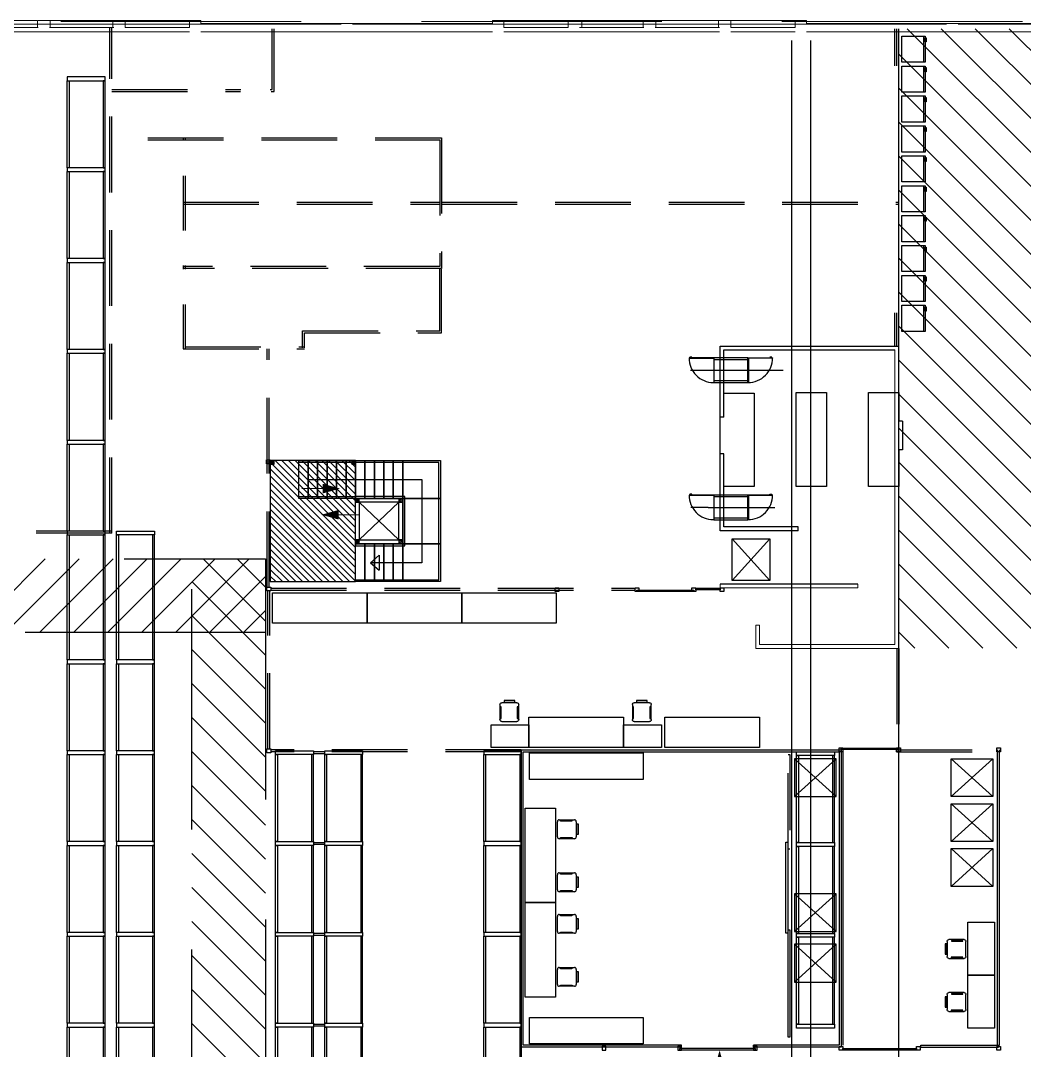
# Model space of a CAD drawing. Header units: millimetres. Extents: x 27 to 171, y 81 to 155.
# Drawn here: x 118.76 to 145.28, y 124.62 to 151.82 of the extents above; entities that cross this region are included whole.
import ezdxf

# ---------------------------------------------------------------- set-up
doc = ezdxf.new("R2010")
doc.units = ezdxf.units.MM
doc.linetypes.add('HIDDEN', pattern=[9.525, 6.35, -3.175])
doc.linetypes.add('IRI-OCASA-Layout R 9$0$HIDDEN', pattern=[0.375, 0.25, -0.125])
for name, color, linetype, lineweight in [('IRI-OCASA-Layout R 9$0$OCA-Paneles TERMICO', 252, 'Continuous', 15), ('OCASA_TODAS_r08$0$CGC VIGAS', 252, 'HIDDEN', 15), ('OCASA_TODAS_r08$0$MURO BLOQUE CEMENTO 18', 252, 'Continuous', 20), ('OCASA_TODAS_r08$0$MURO BLOQUE CEMENTO 8', 252, 'Continuous', 20), ('OCASA_TODAS_r08$0$REVOQUES', 251, 'Continuous', 15)]:
    doc.layers.add(name, color=color, linetype=linetype, lineweight=lineweight)
for name, color, linetype in [('IRI-OCASA-Layout R 9$0$OCA_EST-BASTIDOR', 252, 'Continuous'), ('IRI-OCASA-Layout R 9$0$OCA_EST-LARGUERO', 252, 'Continuous'), ('IRI-OCASA-Layout R 9$0$OCA_EST-UB', 252, 'Continuous'), ('IRI-OCASA-Layout R 9$0$OCA_Mobiliario', 252, 'Continuous'), ('IRI-OCASA-Layout R 9$0$OCA_Racks', 252, 'Continuous'), ('IRI-OCASA-Layout R 9$0$OCA_Rejas', 252, 'IRI-OCASA-Layout R 9$0$HIDDEN')]:
    doc.layers.add(name, color=color, linetype=linetype)
doc.layers.get('IRI-OCASA-Layout R 9$0$OCA_Racks').off()

# ---------------------------------------------------------------- blocks, each defined once
blk = doc.blocks.new('OCASA_TODAS_r08$0$Estructura PB para Arquitectura')
at = {"layer": 'OCASA_TODAS_r08$0$CGC VIGAS', "lineweight": 9}
for p, q in [((1108.508588, 436.941425, -0.000029), (1217.409647, 436.941425, -0.000029)), ((1182.258573, 436.871425, -0.000029), (1184.108901, 436.871425, -0.000029)), ((1182.408573, 436.671425, -0.000029), (1184.258901, 436.671425, -0.000029)), ((1184.258901, 436.671425, -0.000029), (1186.258573, 436.671425, -0.000029)), ((1184.408901, 436.871425, -0.000029), (1186.108573, 436.871425, -0.000029)), ((1186.258573, 436.671425, -0.000029), (1188.108909, 436.671425, -0.000029)), ((1186.408573, 436.871425, -0.000029), (1188.108909, 436.871425, -0.000029)), ((1188.408909, 436.871425, -0.000029), (1192.108901, 436.871425, -0.000029)), ((1188.408909, 436.671425, -0.000029), (1192.258901, 436.671425, -0.000029)), ((1192.258901, 436.671425, -0.000029), (1196.109021, 436.671425, -0.000029)), ((1192.408901, 436.871425, -0.000029), (1196.109021, 436.871425, -0.000029)), ((1196.409021, 436.871425, -0.000029), (1198.108573, 436.871425, -0.000029)), ((1196.409021, 436.671425, -0.000029), (1198.258573, 436.671425, -0.000029)), ((1198.258573, 436.671425, -0.000029), (1200.258631, 436.671425, -0.000029)), ((1198.408573, 436.871425, -0.000029), (1200.108631, 436.871425, -0.000029)), ((1200.258631, 436.671425, -0.000029), (1202.108573, 436.671425, -0.000029)), ((1200.408631, 436.871425, -0.000029), (1202.258573, 436.871425, -0.000029)), ((1202.258573, 436.871425, -0.000029), (1204.108638, 436.871425, -0.000029)), ((1202.408573, 436.671425, -0.000029), (1204.108638, 436.671425, -0.000029)), ((1204.408638, 436.871425, -0.000029), (1208.108631, 436.871425, -0.000029)), ((1204.408638, 436.671425, -0.000029), (1208.258631, 436.671425, -0.000029)), ((1208.258631, 436.671425, -0.000029), (1212.108638, 436.671425, -0.000029)), ((1208.408631, 436.871425, -0.000029), (1212.108638, 436.871425, -0.000029))]:
    blk.add_line(p, q, dxfattribs=at)
blk = doc.blocks.new('IRI-OCASA-Layout R 9$0$OCA_Est-Modulo Simpl')
at = {"layer": 'IRI-OCASA-Layout R 9$0$OCA_EST-BASTIDOR'}
for points in [[(-37.329308, -174.55488), (-37.329308, -174.65488), (-38.329308, -174.65488), (-38.329308, -174.55488)], [(-37.329308, -176.95488), (-37.329308, -177.05488), (-38.329308, -177.05488), (-38.329308, -176.95488)]]:
    blk.add_lwpolyline(points, close=True, dxfattribs=at)
at = {"layer": 'IRI-OCASA-Layout R 9$0$OCA_EST-LARGUERO'}
for points in [[(-38.279308, -174.65488), (-38.279308, -176.95488), (-38.329308, -176.95488), (-38.329308, -174.65488)], [(-37.379308, -174.65488), (-37.379308, -176.95488), (-37.329308, -176.95488), (-37.329308, -174.65488)]]:
    blk.add_lwpolyline(points, close=True, dxfattribs=at)
blk = doc.blocks.new('IRI-OCASA-Layout R 9$0$OCA_mesa de trabajo')
at = {"color": 253}
blk.add_lwpolyline([(0, 2.5), (0.8, 2.5), (0.8, 0), (0, 0)], close=True, dxfattribs=at)
blk = doc.blocks.new('IRI-OCASA-Layout R 9$0$OCA_SILLA')
at = {"linetype": 'Continuous'}
for p, q in [((0.0549, 0.05), (0.0549, 0.4483)), ((0.1049, 0.4983), (0.5023, 0.4983)), ((0.5523, 0.4483), (0.5523, 0.05)), ((0.5023, 0), (0.1049, 0))]:
    blk.add_line(p, q, dxfattribs=at)
for points in [[(0, 0.1087), (0, 0.3889), (0.0427, 0.3889), (0.0427, 0.1087)], [(0.1654, 0.4663), (0.1654, 0.4876), (0.4749, 0.4876), (0.4749, 0.4663)], [(0.1681, 0.0207), (0.1681, 0.0394), (0.4749, 0.0394), (0.4749, 0.0207)]]:
    blk.add_lwpolyline(points, close=True, dxfattribs=at)
for centre, start, end in [((0.1049, 0.4483), 90, 180), ((0.5023, 0.4483), 0, 90), ((0.1049, 0.05), 180, 270), ((0.5023, 0.05), 270, 0)]:
    blk.add_arc(centre, 0.05, start, end, dxfattribs=at)
blk = doc.blocks.new('IRI-OCASA-Layout R 9$0$OCA_mesa 1x0.60')
at = {"color": 253}
blk.add_lwpolyline([(0, 1), (-0.6, 1), (-0.6, 0), (0, 0)], close=True, dxfattribs=at)
blk.add_blockref('IRI-OCASA-Layout R 9$0$OCA_SILLA', (-1.240741, 0.266987), dxfattribs=at)
blk = doc.blocks.new('IRI-OCASA-Layout R 9$0$OCA_PALLET')
for p, q in [((414.447193, 97.067423), (415.447193, 95.967423)), ((415.447193, 97.067423), (414.447193, 95.967423))]:
    blk.add_line(p, q)
blk.add_lwpolyline([(414.447193, 97.067423), (415.447193, 97.067423), (415.447193, 95.967423), (414.447193, 95.967423)], close=True)
blk = doc.blocks.new('Escalera_1')
h = blk.add_hatch()
h.set_pattern_fill('ANSI31', color=256, angle=-90, style=0)
h.set_pattern_definition([(315, (-550.65188, 397.19957), (0.088388348, 0.088388348), [])])
h.paths.add_polyline_path([(-2.25, 3.199998), (-4.502688, 3.200034), (-4.502688, 0.000034), (-2.25, 0.000034), (-2.25, 2.200034)])
h = blk.add_hatch()
h.set_pattern_fill('ANSI31', color=256, scale=0.25, angle=-90, style=0)
h.set_pattern_definition([(315, (-554.254534, 397.19688), (0.0220970869, 0.0220970869), [])])
edge = h.paths.add_edge_path()
edge.add_line((-4.5, 3.200034), (-4.5, 3.100034))
edge.add_line((-4.5, 3.100034), (-4.4, 3.100034))
edge.add_line((-4.4, 3.100034), (-4.4, 3.200034))
edge.add_line((-4.4, 3.200034), (-4.502688, 3.200034))
h = blk.add_hatch()
h.set_pattern_fill('ANSI31', color=256, scale=0.25, angle=-90, style=0)
h.set_pattern_definition([(315, (-553.75181, 395.54957), (0.0220970869, 0.0220970869), [])])
edge = h.paths.add_edge_path()
edge.add_line((-2.35, 3.199998), (-2.35, 3.099998))
edge.add_line((-2.35, 3.099998), (-2.25, 3.099998))
edge.add_line((-2.25, 3.099998), (-2.25, 3.199998))
edge.add_line((-2.25, 3.199998), (-2.352688, 3.199998))
h = blk.add_hatch()
h.set_pattern_fill('ANSI31', color=256, scale=0.25, angle=-90, style=0)
h.set_pattern_definition([(315, (-552.751776, 395.44957), (0.0220970869, 0.0220970869), [])])
edge = h.paths.add_edge_path()
edge.add_line((-2.25, 2.199964), (-2.25, 2.099964))
edge.add_line((-2.25, 2.099964), (-2.15, 2.099964))
edge.add_line((-2.15, 2.099964), (-2.15, 2.199964))
edge.add_line((-2.15, 2.199964), (-2.252688, 2.199964))
h = blk.add_hatch()
h.set_pattern_fill('ANSI31', color=256, scale=0.25, angle=-90, style=0)
h.set_pattern_definition([(315, (-552.751776, 394.302257), (0.0220970869, 0.0220970869), [])])
edge = h.paths.add_edge_path()
edge.add_line((-1.102688, 2.199964), (-1.102688, 2.099964))
edge.add_line((-1.102688, 2.099964), (-1.002688, 2.099964))
edge.add_line((-1.002688, 2.099964), (-1.002688, 2.199964))
edge.add_line((-1.002688, 2.199964), (-1.105376, 2.199964))
h = blk.add_hatch()
h.set_pattern_fill('ANSI31', color=256, scale=0.25, angle=-90, style=0)
h.set_pattern_definition([(315, (-551.651812, 395.44957), (0.0220970869, 0.0220970869), [])])
edge = h.paths.add_edge_path()
edge.add_line((-2.25, 1.1), (-2.25, 1))
edge.add_line((-2.25, 1), (-2.15, 1))
edge.add_line((-2.15, 1), (-2.15, 1.1))
edge.add_line((-2.15, 1.1), (-2.252688, 1.1))
h = blk.add_hatch()
h.set_pattern_fill('ANSI31', color=256, scale=0.25, angle=-90, style=0)
h.set_pattern_definition([(315, (-551.651812, 394.302257), (0.0220970869, 0.0220970869), [])])
edge = h.paths.add_edge_path()
edge.add_line((-1.102688, 1.1), (-1.102688, 1))
edge.add_line((-1.102688, 1), (-1.002688, 1))
edge.add_line((-1.002688, 1), (-1.002688, 1.1))
edge.add_line((-1.002688, 1.1), (-1.105376, 1.1))
for points in [[(-2.25, 3.199998), (-4.502688, 3.200034), (-4.502688, 0.000034), (-2.25, 0.000034), (-2.25, 2.200034), (-2.25, 2.200034), (-2.25, 3.199998)], [(-4.5, 3.200034), (-4.5, 3.100034), (-4.4, 3.100034), (-4.4, 3.200034), (-4.502688, 3.200034), (-4.502688, 3.200034)], [(-3.75, 3.200029), (-2.25, 3.200029), (-2.25, 3.150101), (-3.75, 3.150101), (-3.75, 3.200029)], [(-3.75, 2.199964), (-3.75, 3.199964), (-3.5, 3.199964), (-3.5, 2.199964), (-3.75, 2.199964)], [(-3.5, 2.199964), (-3.5, 3.199964), (-3.25, 3.199964), (-3.25, 2.199964), (-3.5, 2.199964)], [(-3.25, 2.2), (-3.25, 3.2), (-3, 3.2), (-3, 2.2), (-3.25, 2.2)], [(-3, 2.2), (-3, 3.2), (-2.75, 3.2), (-2.75, 2.2), (-3, 2.2)], [(-2.75, 2.2), (-2.75, 3.2), (-2.5, 3.2), (-2.5, 2.2), (-2.75, 2.2)], [(-2.5, 2.2), (-2.5, 3.2), (-2.25, 3.2), (-2.25, 2.2), (-2.5, 2.2)], [(-2.347312, 3.199998), (-2.347312, 3.099998), (-2.247312, 3.099998), (-2.247312, 3.199998), (-2.35, 3.199998), (-2.35, 3.199998)], [(-2.25, 2.2), (-2.25, 3.2), (-2, 3.2), (-2, 2.2), (-2.25, 2.2)], [(-2.25, 3.199964), (0, 3.199964), (0, 0.000034), (-2.25, 0.000036), (-2.25, 0.050036), (-0.05, 0.050036), (-0.05, 3.150036), (-2.25, 3.150036), (-2.25, 3.199964)], [(-2, 2.2), (-2, 3.2), (-1.75, 3.2), (-1.75, 2.2), (-2, 2.2)], [(-1.75, 2.2), (-1.75, 3.2), (-1.5, 3.2), (-1.5, 2.2), (-1.75, 2.2)], [(-1.5, 2.2), (-1.5, 3.2), (-1.25, 3.2), (-1.25, 2.2), (-1.5, 2.2)], [(-1.25, 2.2), (-1.25, 3.2), (-1, 3.2), (-1, 2.2), (-1.25, 2.2)], [(-1, 3.2), (0, 3.2), (0, 2.2), (-1, 2.2), (-1, 3.2)], [(-3.5, 2.700029), (-3.5, 2.700029), (-0.5, 2.700029), (-0.5, 0.500029), (-1.85, 0.500029)], [(-3.75, 2.249892), (-2.25, 2.249892), (-2.25, 2.199964), (-3.75, 2.199964), (-3.75, 2.249892)], [(-2.25, 2.199964), (-2.25, 2.099964), (-2.15, 2.099964), (-2.15, 2.199964), (-2.252688, 2.199964), (-2.252688, 2.199964)], [(-2.25, 2.199964), (-1, 2.2), (-1, 1), (-2.25, 1), (-2.25, 0.95), (-0.95, 0.95), (-0.95, 2.25), (-2.25, 2.249892), (-2.25, 2.2)], [(-1.102688, 2.199964), (-1.102688, 2.099964), (-1.002688, 2.099964), (-1.002688, 2.199964), (-1.105376, 2.199964), (-1.105376, 2.199964)], [(-1, 2.2), (0, 2.2), (0, 1), (-1, 1), (-1, 2.2)], [(-2.15, 2.099964), (-2.15, 1.1), (-1.105376, 1.1), (-1.102688, 2.099964), (-2.15, 2.099964)], [(-2.15, 2.099964), (-1.105376, 1.1)], [(-2.15, 1.1), (-1.102688, 2.099964)], [(-2.25, 1.1), (-2.25, 1), (-2.15, 1), (-2.15, 1.1), (-2.252688, 1.1), (-2.252688, 1.1)], [(-1.102688, 1.1), (-1.102688, 1), (-1.002688, 1), (-1.002688, 1.1), (-1.105376, 1.1), (-1.105376, 1.1)], [(-2.25, 0), (-2.25, 1), (-2, 1), (-2, 0), (-2.25, 0)], [(-2, 0), (-2, 1), (-1.75, 1), (-1.75, 0), (-2, 0)], [(-1.75, 0), (-1.75, 1), (-1.5, 1), (-1.5, 0), (-1.75, 0)], [(-1.5, 0), (-1.5, 1), (-1.25, 1), (-1.25, 0), (-1.5, 0)], [(-1.25, 0), (-1.25, 1), (-1, 1), (-1, 0), (-1.25, 0)], [(-1, 1), (0, 1), (0, 0), (-1, 0), (-1, 1)], [(-1.85, 0.500029), (-1.62, 0.7)], [(-1.62, 0.7), (-1.62, 0.300036)], [(-1.85, 0.500029), (-1.62, 0.300036)]]:
    blk.add_lwpolyline(points)
blk = doc.blocks.new('IRI-OCASA-Layout R 9$0$OCA_Est-Modulo')
at = {"layer": 'IRI-OCASA-Layout R 9$0$OCA_EST-BASTIDOR'}
for points in [[(-42.829308, -169.940653), (-42.829308, -170.040653), (-43.829308, -170.040653), (-43.829308, -169.940653)], [(-41.529308, -169.940653), (-41.529308, -170.040653), (-42.529308, -170.040653), (-42.529308, -169.940653)], [(-42.829308, -172.340653), (-42.829308, -172.440653), (-43.829308, -172.440653), (-43.829308, -172.340653)], [(-41.529308, -172.340653), (-41.529308, -172.440653), (-42.529308, -172.440653), (-42.529308, -172.340653)]]:
    blk.add_lwpolyline(points, close=True, dxfattribs=at)
at = {"layer": 'IRI-OCASA-Layout R 9$0$OCA_EST-LARGUERO'}
for points in [[(-43.779308, -170.040653), (-43.779308, -172.340653), (-43.829308, -172.340653), (-43.829308, -170.040653)], [(-42.879308, -170.040653), (-42.879308, -172.340653), (-42.829308, -172.340653), (-42.829308, -170.040653)], [(-42.479308, -170.040653), (-42.479308, -172.340653), (-42.529308, -172.340653), (-42.529308, -170.040653)], [(-41.579308, -170.040653), (-41.579308, -172.340653), (-41.529308, -172.340653), (-41.529308, -170.040653)]]:
    blk.add_lwpolyline(points, close=True, dxfattribs=at)
at = {"layer": 'IRI-OCASA-Layout R 9$0$OCA_EST-UB'}
for points in [[(-42.529308, -170.010653), (-42.529308, -169.970653), (-42.829308, -169.970653), (-42.829308, -170.010653)], [(-42.529308, -172.410653), (-42.529308, -172.370653), (-42.829308, -172.370653), (-42.829308, -172.410653)]]:
    blk.add_lwpolyline(points, close=True, dxfattribs=at)

msp = doc.modelspace()

# ---------------------------------------------------------------- hatches: boundary and pattern name
h = msp.add_hatch()
h.set_pattern_fill('ANSI31', color=256, scale=0.25, angle=270, style=0)
h.set_pattern_definition([(315, (-424.397827, 534.199173), (0.0220970869, 0.0220970869), [])])
edge = h.paths.add_edge_path()
edge.add_line((125.357, 140.202), (125.357, 140.102))
edge.add_line((125.357, 140.102), (125.457, 140.102))
edge.add_line((125.457, 140.102), (125.457, 140.202))
edge.add_line((125.457, 140.202), (125.354, 140.202))
edge.add_line((125.354, 140.202), (125.354, 140.202))
at = {"linetype": 'HIDDEN'}
h = msp.add_hatch(dxfattribs=at)
h.set_pattern_fill('LINE', color=251, scale=0.2, angle=45)
h.set_pattern_definition([(45, (40.0206, 11.51457), (-0.4490128, 0.4490128), [])])
h.paths.add_polyline_path([(45.295, 137.601), (125.232, 137.601), (125.232, 135.656), (45.295, 135.656)])
h = msp.add_hatch(dxfattribs=at)
h.set_pattern_fill('LINE', color=251, scale=0.2, angle=135)
h.set_pattern_definition([(135, (249.3739, 47.7354), (-0.4490128, -0.4490128), [])])
h.paths.add_polyline_path([(123.287, 120.932), (123.287, 137.601), (125.232, 137.601), (125.232, 120.932)])
at = {"layer": 'IRI-OCASA-Layout R 9$0$OCA-Paneles TERMICO'}
h = msp.add_hatch(dxfattribs=at)
h.set_pattern_fill('LINE', color=256, scale=0.2, angle=135)
h.set_pattern_definition([(135, (16.4337, -227.3344), (-0.4490128, -0.4490128), [])])
h.paths.add_polyline_path([(141.957, 151.605), (147.124, 151.605), (147.124, 135.243), (141.957, 135.243)])

# ---------------------------------------------------------------- linework, layer by layer
at = {"elevation": 0}
msp.add_lwpolyline([(125.357, 140.202), (125.357, 140.102), (125.457, 140.102), (125.457, 140.202), (125.354, 140.202), (125.354, 140.202)], dxfattribs=at)
at = {"color": 251, "linetype": 'HIDDEN'}
for points in [[(127.202, 139.46, 0, 0.25, 0), (126.752, 139.46, 0.25, 0.25, 0), (126.742, 139.46, 0.1, 0.1, 0), (126.742, 139.46, 0.1, 0.1, 0)], [(126.706, 138.769, 0, 0.25, 0), (127.156, 138.769, 0.25, 0.25, 0), (127.166, 138.769, 0.1, 0.1, 0), (127.166, 138.769, 0.1, 0.1, 0)]]:
    msp.add_lwpolyline(points, format="xyseb", dxfattribs=at)
at = {"color": 251, "linetype": 'HIDDEN', "const_width": 0.03}
for points in [[(126.186, 139.46), (126.742, 139.46)], [(127.166, 138.769), (127.721, 138.769)]]:
    msp.add_lwpolyline(points, dxfattribs=at)
at = {"color": 251, "linetype": 'HIDDEN', "elevation": 0}
for points in [[(45.295, 137.601), (125.232, 137.601), (125.232, 135.656), (45.295, 135.656)], [(123.287, 120.932), (123.287, 137.601), (125.232, 137.601), (125.232, 120.932)]]:
    msp.add_lwpolyline(points, close=True, dxfattribs=at)
at = {"layer": 'IRI-OCASA-Layout R 9$0$OCA-Paneles TERMICO'}
for p, q in [((141.857, 143.124, 0), (141.857, 135.338, 0)), ((141.957, 143.224, 0), (141.957, 135.243, 0)), ((140.877, 136.838, 0), (140.877, 136.938, 0)), ((138.182, 135.856, 0), (138.182, 135.238, 0)), ((138.182, 135.856, 0), (138.282, 135.856, 0)), ((138.282, 135.856, 0), (138.282, 135.338, 0)), ((141.957, 135.238, 0), (138.182, 135.238, 0)), ((141.857, 135.338, 0), (138.282, 135.338, 0))]:
    msp.add_line(p, q, dxfattribs=at)
at = {"layer": 'IRI-OCASA-Layout R 9$0$OCA-Paneles TERMICO', "elevation": 0}
msp.add_lwpolyline([(140.877, 136.838), (137.237, 136.838), (137.237, 136.938)], dxfattribs=at)
at = {"layer": 'IRI-OCASA-Layout R 9$0$OCA_EST-LARGUERO', "elevation": 0}
for points in [[(120.045, 138.235), (120.045, 134.935), (119.995, 134.935), (119.995, 138.235)], [(120.945, 138.235), (120.945, 134.935), (120.995, 134.935), (120.995, 138.235)], [(122.295, 138.235), (121.295, 138.235), (121.295, 138.335), (122.295, 138.335)], [(121.345, 138.235), (121.345, 134.935), (121.295, 134.935), (121.295, 138.235)], [(122.245, 138.235), (122.245, 134.935), (122.295, 134.935), (122.295, 138.235)]]:
    msp.add_lwpolyline(points, close=True, dxfattribs=at)
at = {"layer": 'IRI-OCASA-Layout R 9$0$OCA_Mobiliario'}
for p, q in [((141.957, 117.935, 0), (141.957, 151.605, 0)), ((139.124, 151.297), (139.124, 113.507)), ((139.624, 151.297), (139.624, 113.507)), ((142.613, 151.411, 0), (142.613, 150.721, 0)), ((142.613, 150.621, 0), (142.613, 149.931, 0)), ((142.613, 149.831, 0), (142.613, 149.141, 0)), ((142.613, 149.041, 0), (142.613, 148.351, 0)), ((142.613, 148.251, 0), (142.613, 147.561, 0)), ((142.613, 147.461, 0), (142.613, 146.771, 0)), ((142.613, 146.671, 0), (142.613, 145.981, 0)), ((142.613, 145.881, 0), (142.613, 145.191, 0)), ((142.613, 145.091, 0), (142.613, 144.401, 0)), ((142.613, 144.301, 0), (142.613, 143.611, 0)), ((137.337, 141.345, 0), (137.337, 143.124, 0)), ((137.337, 143.124, 0), (141.857, 143.124, 0)), ((137.337, 141.345, 0), (137.237, 141.345, 0)), ((137.237, 140.381, 0), (137.237, 141.345, 0)), ((142.057, 141.244, 0), (141.957, 141.244, 0)), ((142.057, 141.244, 0), (142.057, 140.481, 0)), ((137.337, 140.381, 0), (137.237, 140.381, 0)), ((137.337, 138.448, 0), (137.337, 140.381, 0)), ((142.057, 140.481, 0), (141.957, 140.481, 0)), ((139.305, 138.348, 0), (137.237, 138.348, 0)), ((139.305, 138.448, 0), (137.337, 138.448, 0)), ((139.305, 138.348, 0), (139.305, 138.448, 0)), ((140.877, 136.938, 0), (137.237, 136.938, 0)), ((144.571, 124.756), (144.571, 132.558)), ((144.621, 124.756), (144.621, 132.558)), ((136.22, 124.706), (136.22, 124.756)), ((138.12, 124.706), (138.12, 124.756)), ((142.545, 124.706), (142.545, 124.756)), ((144.571, 124.756), (144.621, 124.756)), ((144.596, 124.706), (144.596, 124.756))]:
    msp.add_line(p, q, dxfattribs=at)
at = {"layer": 'IRI-OCASA-Layout R 9$0$OCA_Mobiliario', "elevation": 0}
for points in [[(142.038, 151.411), (142.658, 151.411), (142.658, 150.721), (142.038, 150.721)], [(142.658, 151.37), (142.687, 151.37), (142.687, 151.26), (142.658, 151.26)], [(142.038, 150.621), (142.658, 150.621), (142.658, 149.931), (142.038, 149.931)], [(142.658, 150.58), (142.687, 150.58), (142.687, 150.47), (142.658, 150.47)], [(142.038, 149.831), (142.658, 149.831), (142.658, 149.141), (142.038, 149.141)], [(142.658, 149.79), (142.687, 149.79), (142.687, 149.68), (142.658, 149.68)], [(142.038, 149.041), (142.658, 149.041), (142.658, 148.351), (142.038, 148.351)], [(142.658, 149), (142.687, 149), (142.687, 148.89), (142.658, 148.89)], [(142.038, 148.251), (142.658, 148.251), (142.658, 147.561), (142.038, 147.561)], [(142.658, 148.21), (142.687, 148.21), (142.687, 148.1), (142.658, 148.1)], [(142.038, 147.461), (142.658, 147.461), (142.658, 146.771), (142.038, 146.771)], [(142.658, 147.42), (142.687, 147.42), (142.687, 147.31), (142.658, 147.31)], [(142.038, 146.671), (142.658, 146.671), (142.658, 145.981), (142.038, 145.981)], [(142.658, 146.63), (142.687, 146.63), (142.687, 146.52), (142.658, 146.52)], [(142.038, 145.881), (142.658, 145.881), (142.658, 145.191), (142.038, 145.191)], [(142.658, 145.84), (142.687, 145.84), (142.687, 145.73), (142.658, 145.73)], [(142.038, 145.091), (142.658, 145.091), (142.658, 144.401), (142.038, 144.401)], [(142.658, 145.05), (142.687, 145.05), (142.687, 144.94), (142.658, 144.94)], [(142.038, 144.301), (142.658, 144.301), (142.658, 143.611), (142.038, 143.611)], [(142.658, 144.26), (142.687, 144.26), (142.687, 144.15), (142.658, 144.15)], [(137.063, 142.905), (137.063, 142.913), (136.421, 142.913), (136.421, 142.905)], [(136.443, 142.929), (136.49, 142.929), (136.49, 142.935), (136.443, 142.935)], [(136.451, 142.913), (136.456, 142.913), (136.456, 142.929), (136.451, 142.929)], [(137.972, 142.913), (137.072, 142.913), (137.072, 142.263), (137.972, 142.263)], [(137.972, 142.863), (137.072, 142.863), (137.072, 142.313), (137.972, 142.313)], [(137.981, 142.905), (137.981, 142.913), (138.624, 142.913), (138.624, 142.905)], [(137.981, 142.905), (137.989, 142.905), (137.989, 142.263), (137.981, 142.263)], [(138.602, 142.929), (138.555, 142.929), (138.555, 142.935), (138.602, 142.935)], [(138.594, 142.913), (138.589, 142.913), (138.589, 142.929), (138.594, 142.929)], [(139.247, 142), (140.047, 142), (140.047, 139.515), (139.247, 139.515)], [(137.063, 139.282), (137.063, 139.289), (136.421, 139.289), (136.421, 139.282)], [(136.443, 139.305), (136.49, 139.305), (136.49, 139.311), (136.443, 139.311)], [(136.451, 139.289), (136.456, 139.289), (136.456, 139.305), (136.451, 139.305)], [(137.972, 139.289), (137.072, 139.289), (137.072, 138.639), (137.972, 138.639)], [(137.981, 139.282), (137.981, 139.289), (138.624, 139.289), (138.624, 139.282)], [(138.602, 139.305), (138.555, 139.305), (138.555, 139.311), (138.602, 139.311)], [(138.594, 139.289), (138.589, 139.289), (138.589, 139.305), (138.594, 139.305)], [(137.972, 139.239), (137.072, 139.239), (137.072, 138.689), (137.972, 138.689)], [(137.981, 139.282), (137.989, 139.282), (137.989, 138.639), (137.981, 138.639)], [(138.98, 130.121), (139.025, 130.121), (139.025, 127.714), (138.98, 127.714)], [(139.04, 127.806), (139.085, 127.806), (139.085, 124.968), (139.04, 124.968)]]:
    msp.add_lwpolyline(points, close=True, dxfattribs=at)
for points in [[(137.237, 141.345), (137.237, 143.224), (141.957, 143.224)], [(136.46, 142.584), (136.91, 142.584), (136.92, 142.584), (136.92, 142.584)], [(136.92, 142.584), (138.906, 142.584)], [(137.337, 141.345), (137.337, 141.984), (138.137, 141.984), (138.137, 139.515), (137.337, 139.515), (137.337, 140.381)], [(141.957, 140.481), (141.957, 139.515), (141.157, 139.515), (141.157, 142), (141.957, 142), (141.957, 141.244)], [(137.237, 138.348), (137.237, 140.381)], [(136.928, 138.957), (136.478, 138.957), (136.468, 138.957), (136.468, 138.957)], [(136.928, 138.957), (138.684, 138.957)]]:
    msp.add_lwpolyline(points, dxfattribs=at)
at = {"layer": 'IRI-OCASA-Layout R 9$0$OCA_Mobiliario'}
for points in [[(136.209, 124.706), (131.986, 124.706), (131.986, 132.558), (133.432, 132.558)], [(136.201, 124.756), (132.036, 124.756), (132.036, 132.508), (133.432, 132.508)], [(133.436, 132.558), (140.436, 132.558), (140.436, 124.706), (138.12, 124.706)], [(133.436, 132.508), (140.386, 132.508), (140.386, 124.756), (138.12, 124.756)], [(140.436, 132.558), (140.436, 132.558), (140.436, 124.706)], [(140.486, 132.508), (140.486, 124.756)], [(136.22, 124.756), (136.201, 124.756)], [(136.22, 124.706), (136.201, 124.706)], [(142.545, 124.756), (144.596, 124.756)], [(142.545, 124.706), (144.596, 124.706)]]:
    msp.add_lwpolyline(points, dxfattribs=at)
for points in [[(132.207, 132.478), (135.207, 132.478), (135.207, 131.778), (132.207, 131.778)], [(143.786, 128.008), (144.486, 128.008), (144.486, 126.608), (143.786, 126.608)], [(143.786, 126.608), (144.486, 126.608), (144.486, 125.208), (143.786, 125.208)], [(132.207, 125.492), (135.207, 125.492), (135.207, 124.792), (132.207, 124.792)], [(134.22, 124.728), (134.12, 124.728), (134.12, 124.628), (134.22, 124.628)], [(136.22, 124.728), (136.12, 124.728), (136.12, 124.628), (136.22, 124.628)], [(138.176, 124.67), (136.17, 124.67), (136.17, 124.63), (138.176, 124.63)], [(138.22, 124.728), (138.12, 124.728), (138.12, 124.628), (138.22, 124.628)], [(140.386, 124.725), (140.486, 124.725), (140.486, 124.625), (140.386, 124.625)], [(140.486, 124.667), (142.427, 124.667), (142.427, 124.627), (140.486, 124.627)], [(142.427, 124.725), (142.527, 124.725), (142.527, 124.625), (142.427, 124.625)], [(144.546, 124.725), (144.646, 124.725), (144.646, 124.625), (144.546, 124.625)]]:
    msp.add_lwpolyline(points, close=True, dxfattribs=at)
at = {"layer": 'IRI-OCASA-Layout R 9$0$OCA_Mobiliario', "elevation": 0}
msp.add_lwpolyline([(137.226, 124.62, 0, 0.25, 0), (137.226, 124.169, 0.25, 0.25, 0), (137.226, 124.159, 0.1, 0.1, 0), (137.226, 124.159, 0.1, 0.1, 0)], format="xyseb", dxfattribs=at)
at = {"layer": 'IRI-OCASA-Layout R 9$0$OCA_Mobiliario'}
for centre, start, end in [((137.063, 142.905, 0), 179.3113, 270), ((137.981, 142.905, 0), 270, 0.6887), ((137.063, 139.282, 0), 179.3113, 270), ((137.981, 139.282, 0), 270, 0.6887)]:
    msp.add_arc(centre, 0.642, start, end, dxfattribs=at)
at = {"layer": 'IRI-OCASA-Layout R 9$0$OCA_Rejas', "ltscale": 8}
for p, q in [((121.12, 138.285, 0), (121.12, 151.642, 0)), ((121.17, 138.285, 0), (121.17, 151.642, 0)), ((141.857, 150.627, 0), (141.857, 151.605, 0)), ((141.907, 150.627, 0), (141.907, 151.605, 0)), ((123.057, 147.027, 0), (129.857, 147.027, 0)), ((129.882, 147.027, 0), (141.957, 147.027, 0)), ((141.857, 143.224, 0), (141.857, 144.102, 0)), ((141.907, 143.224, 0), (141.907, 144.102, 0)), ((125.278, 136.857, 0), (125.278, 143.152, 0)), ((125.328, 136.857, 0), (125.328, 143.152, 0)), ((121.17, 138.335, 0), (119.164, 138.335, 0)), ((121.17, 138.285, 0), (119.164, 138.285, 0)), ((125.295, 132.583), (125.295, 136.757)), ((125.345, 132.583), (125.345, 136.757)), ((141.907, 135.238, 0), (141.907, 132.607)), ((141.957, 135.238, 0), (141.957, 132.607)), ((131.986, 132.558), (125.37, 132.558)), ((131.986, 132.508), (125.37, 132.508)), ((141.901, 132.558), (144.621, 132.558)), ((141.901, 132.508), (144.621, 132.508))]:
    msp.add_line(p, q, dxfattribs=at)
at = {"layer": 'IRI-OCASA-Layout R 9$0$OCA_Rejas', "ltscale": 8, "elevation": 0}
for points in [[(125.357, 150.002), (125.407, 150.002), (125.407, 151.605)], [(125.382, 149.952), (125.457, 149.952), (125.457, 151.605)], [(121.17, 150.002), (124.576, 150.002)], [(121.17, 149.952), (124.574, 149.952)], [(122.125, 148.727), (129.882, 148.727), (129.882, 145.277), (123.057, 145.277)], [(122.125, 148.677), (129.832, 148.677), (129.832, 145.327), (123.057, 145.327)], [(123.057, 148.727), (123.057, 148.652)], [(123.107, 148.727), (123.107, 148.652)], [(123.057, 147.722), (123.057, 146.282)], [(123.107, 147.722), (123.107, 146.282)], [(123.057, 146.977), (129.857, 146.977)], [(129.882, 146.977), (141.957, 146.977)], [(123.057, 145.352), (123.057, 145.252)], [(123.107, 145.352), (123.107, 145.252)], [(126.207, 143.177), (126.207, 143.627), (129.832, 143.627), (129.832, 145.252)], [(126.257, 143.177), (126.257, 143.577), (129.882, 143.577), (129.882, 145.252)], [(123.057, 144.322), (123.057, 143.152)], [(123.107, 144.322), (123.107, 143.152)], [(123.057, 143.227), (123.057, 143.152), (126.257, 143.152)], [(123.107, 143.227), (123.107, 143.202), (126.257, 143.202)], [(125.278, 140.167), (125.328, 140.167)], [(125.37, 136.831), (134.997, 136.831)], [(125.37, 136.781), (134.997, 136.781)]]:
    msp.add_lwpolyline(points, dxfattribs=at)
at = {"layer": 'IRI-OCASA-Layout R 9$0$OCA_Rejas', "elevation": 0}
for points in [[(125.254, 140.217), (125.354, 140.217), (125.354, 140.117), (125.254, 140.117)], [(125.254, 140.217), (125.354, 140.217), (125.354, 140.117), (125.254, 140.117)], [(125.27, 136.857), (125.37, 136.857), (125.37, 136.757), (125.27, 136.757)], [(132.881, 136.838), (132.981, 136.838), (132.981, 136.738), (132.881, 136.738)], [(134.997, 136.838), (135.097, 136.838), (135.097, 136.738), (134.997, 136.738)], [(136.497, 136.838), (136.597, 136.838), (136.597, 136.738), (136.497, 136.738)], [(137.237, 136.838), (137.337, 136.838), (137.337, 136.738), (137.237, 136.738)]]:
    msp.add_lwpolyline(points, close=True, dxfattribs=at)
at = {"layer": 'IRI-OCASA-Layout R 9$0$OCA_Rejas', "ltscale": 8, "elevation": 0}
for points in [[(135.041, 136.78), (136.547, 136.78), (136.547, 136.74), (135.041, 136.74)], [(136.597, 136.828), (137.237, 136.828), (137.237, 136.788), (136.597, 136.788)], [(139.04, 132.433), (139.085, 132.433), (139.085, 129.939), (139.04, 129.939)]]:
    msp.add_lwpolyline(points, close=True, dxfattribs=at)
at = {"layer": 'IRI-OCASA-Layout R 9$0$OCA_Rejas', "ltscale": 8}
for points in [[(125.27, 132.583), (125.37, 132.583), (125.37, 132.483), (125.27, 132.483)], [(141.957, 132.566), (140.436, 132.566), (140.436, 132.607), (141.957, 132.607)]]:
    msp.add_lwpolyline(points, close=True, dxfattribs=at)
at = {"layer": 'IRI-OCASA-Layout R 9$0$OCA_Rejas'}
for points in [[(140.486, 132.508), (140.386, 132.508), (140.386, 132.608), (140.486, 132.608)], [(142.001, 132.508), (141.901, 132.508), (141.901, 132.608), (142.001, 132.608)], [(144.647, 132.508), (144.547, 132.508), (144.547, 132.608), (144.647, 132.608)]]:
    msp.add_lwpolyline(points, close=True, dxfattribs=at)
at = {"layer": 'OCASA_TODAS_r08$0$MURO BLOQUE CEMENTO 18'}
for p, q in [((119.206, 151.642), (119.225, 151.642)), ((119.546, 151.643), (119.525, 151.643)), ((121.194, 151.642), (121.224, 151.642)), ((133.584, 151.643), (133.524, 151.643)), ((135.206, 151.642), (135.224, 151.642)), ((135.546, 151.642), (135.524, 151.642)), ((137.194, 151.642), (137.224, 151.642))]:
    msp.add_line(p, q, dxfattribs=at)
for points in [[(117.584, 151.822), (117.584, 151.642), (119.206, 151.642), (119.206, 151.822), (117.523, 151.822)], [(119.546, 151.822), (119.546, 151.642), (121.194, 151.642), (121.194, 151.822), (119.524, 151.822)], [(121.523, 151.822), (121.523, 151.642), (123.224, 151.642), (123.224, 151.822), (121.523, 151.822)], [(131.524, 151.822), (131.524, 151.642), (133.223, 151.642), (133.223, 151.822), (131.524, 151.822)], [(133.584, 151.823), (133.584, 151.643), (135.206, 151.642), (135.206, 151.822), (133.523, 151.823)], [(135.546, 151.822), (135.546, 151.642), (137.194, 151.642), (137.194, 151.822), (135.524, 151.822)], [(137.523, 151.822), (137.523, 151.642), (139.224, 151.642), (139.224, 151.822), (137.523, 151.822)]]:
    msp.add_lwpolyline(points, dxfattribs=at)
at = {"layer": 'OCASA_TODAS_r08$0$MURO BLOQUE CEMENTO 8'}
for p, q in [((123.525, 151.725, 0), (123.525, 151.742)), ((131.225, 151.732), (131.225, 151.725, 0)), ((139.524, 151.725, 0), (139.524, 151.732, 0))]:
    msp.add_line(p, q, dxfattribs=at)
for points in [[(119.206, 151.822), (119.206, 151.732), (119.546, 151.732), (119.546, 151.822), (119.224, 151.822)], [(121.194, 151.822), (121.194, 151.732), (121.523, 151.732), (121.523, 151.822), (121.194, 151.822)], [(123.224, 151.822), (123.224, 151.732), (123.525, 151.732), (123.525, 151.822), (123.525, 151.822), (123.224, 151.822)], [(131.225, 151.823), (131.225, 151.732), (131.524, 151.732), (131.524, 151.822), (131.225, 151.823)], [(133.223, 151.822), (133.223, 151.732), (133.584, 151.732), (133.584, 151.822), (133.223, 151.822)], [(135.206, 151.822), (135.206, 151.732), (135.546, 151.732), (135.546, 151.822), (135.206, 151.822)], [(137.194, 151.822), (137.194, 151.732), (137.523, 151.732), (137.523, 151.822), (137.194, 151.822)], [(139.224, 151.822), (139.224, 151.732), (139.524, 151.732), (139.524, 151.822), (139.524, 151.822), (139.224, 151.822)]]:
    msp.add_lwpolyline(points, dxfattribs=at)
at = {"layer": 'OCASA_TODAS_r08$0$REVOQUES'}
for points in [[(123.525, 151.745), (131.225, 151.745)], [(139.524, 151.745), (147.224, 151.745)]]:
    msp.add_lwpolyline(points, dxfattribs=at)

# ---------------------------------------------------------------- block references
at = {"color": 31, "true_color": 0xfebd57}
msp.add_blockref('OCASA_TODAS_r08$0$Estructura PB para Arquitectura', (-1064.884, -285.147), dxfattribs=at)
msp.add_blockref('Escalera_1', (129.857, 137.002, 0))
at = {"layer": 'IRI-OCASA-Layout R 9$0$OCA_Mobiliario'}
for name, p, rotation in [('IRI-OCASA-Layout R 9$0$OCA_PALLET', (553.004, 234.097, 0), 180), ('IRI-OCASA-Layout R 9$0$OCA_mesa de trabajo', (125.413, 136.703, 0), 270), ('IRI-OCASA-Layout R 9$0$OCA_mesa de trabajo', (127.913, 136.703, 0), 270), ('IRI-OCASA-Layout R 9$0$OCA_mesa de trabajo', (130.413, 136.703, 0), 270), ('IRI-OCASA-Layout R 9$0$OCA_mesa de trabajo', (132.189, 133.418), 270), ('IRI-OCASA-Layout R 9$0$OCA_mesa de trabajo', (135.781, 133.418), 270), ('IRI-OCASA-Layout R 9$0$OCA_PALLET', (240.413, -283.125), 90), ('IRI-OCASA-Layout R 9$0$OCA_PALLET', (240.413, -284.311), 90), ('IRI-OCASA-Layout R 9$0$OCA_SILLA', (133.494, 130.71, 0), 180), ('IRI-OCASA-Layout R 9$0$OCA_PALLET', (240.413, -285.498), 90), ('IRI-OCASA-Layout R 9$0$OCA_SILLA', (133.494, 129.31, 0), 180), ('IRI-OCASA-Layout R 9$0$OCA_SILLA', (133.494, 128.21, 0), 180), ('IRI-OCASA-Layout R 9$0$OCA_SILLA', (133.494, 126.81, 0), 180)]:
    msp.add_blockref(name, p, dxfattribs=dict(at, rotation=rotation))
at = {"layer": 'IRI-OCASA-Layout R 9$0$OCA_Mobiliario', "xscale": -1}
for name, p, rotation in [('IRI-OCASA-Layout R 9$0$OCA_mesa 1x0.60', (132.189, 132.618), 90), ('IRI-OCASA-Layout R 9$0$OCA_mesa 1x0.60', (135.689, 132.618), 90), ('IRI-OCASA-Layout R 9$0$OCA_PALLET', (43.24, -283.125), 270), ('IRI-OCASA-Layout R 9$0$OCA_PALLET', (43.24, -286.689), 270), ('IRI-OCASA-Layout R 9$0$OCA_PALLET', (43.24, -288.023), 270), ('IRI-OCASA-Layout R 9$0$OCA_SILLA', (143.181, 127.546), 180), ('IRI-OCASA-Layout R 9$0$OCA_SILLA', (143.181, 126.146), 180)]:
    msp.add_blockref(name, p, dxfattribs=dict(at, rotation=rotation))
at = {"layer": 'IRI-OCASA-Layout R 9$0$OCA_Mobiliario'}
for name, p in [('IRI-OCASA-Layout R 9$0$OCA_mesa de trabajo', (132.088, 128.522, 0)), ('IRI-OCASA-Layout R 9$0$OCA_Est-Modulo Simpl', (177.587, 304.663)), ('IRI-OCASA-Layout R 9$0$OCA_mesa de trabajo', (132.088, 126.022, 0)), ('IRI-OCASA-Layout R 9$0$OCA_Est-Modulo Simpl', (177.587, 302.263))]:
    msp.add_blockref(name, p, dxfattribs=at)
at = {"layer": 'IRI-OCASA-Layout R 9$0$OCA_Racks', "xscale": -1}
for p in [(82.666, 324.889, 0), (82.666, 322.489, 0), (82.666, 320.089, 0), (82.666, 317.689, 0), (82.666, 315.289, 0), (82.666, 309.489, 0), (83.966, 309.489, 0), (82.666, 307.089, 0), (83.966, 307.089, 0), (93.667, 307.089, 0), (82.666, 304.689, 0), (83.966, 304.689, 0), (93.667, 304.689, 0), (82.666, 302.289, 0), (83.966, 302.289, 0), (93.667, 302.289, 0), (82.666, 299.889, 0), (83.966, 299.889, 0), (93.667, 299.889, 0)]:
    msp.add_blockref('IRI-OCASA-Layout R 9$0$OCA_Est-Modulo Simpl', p, dxfattribs=at)
at = {"layer": 'IRI-OCASA-Layout R 9$0$OCA_Racks'}
for name, p in [('IRI-OCASA-Layout R 9$0$OCA_Est-Modulo', (169.324, 302.475, 0)), ('IRI-OCASA-Layout R 9$0$OCA_Est-Modulo Simpl', (177.587, 307.063)), ('IRI-OCASA-Layout R 9$0$OCA_Est-Modulo', (169.324, 300.075, 0)), ('IRI-OCASA-Layout R 9$0$OCA_Est-Modulo', (169.324, 297.675, 0)), ('IRI-OCASA-Layout R 9$0$OCA_Est-Modulo', (169.324, 295.275, 0))]:
    msp.add_blockref(name, p, dxfattribs=at)

doc.saveas('drawing.dxf')
